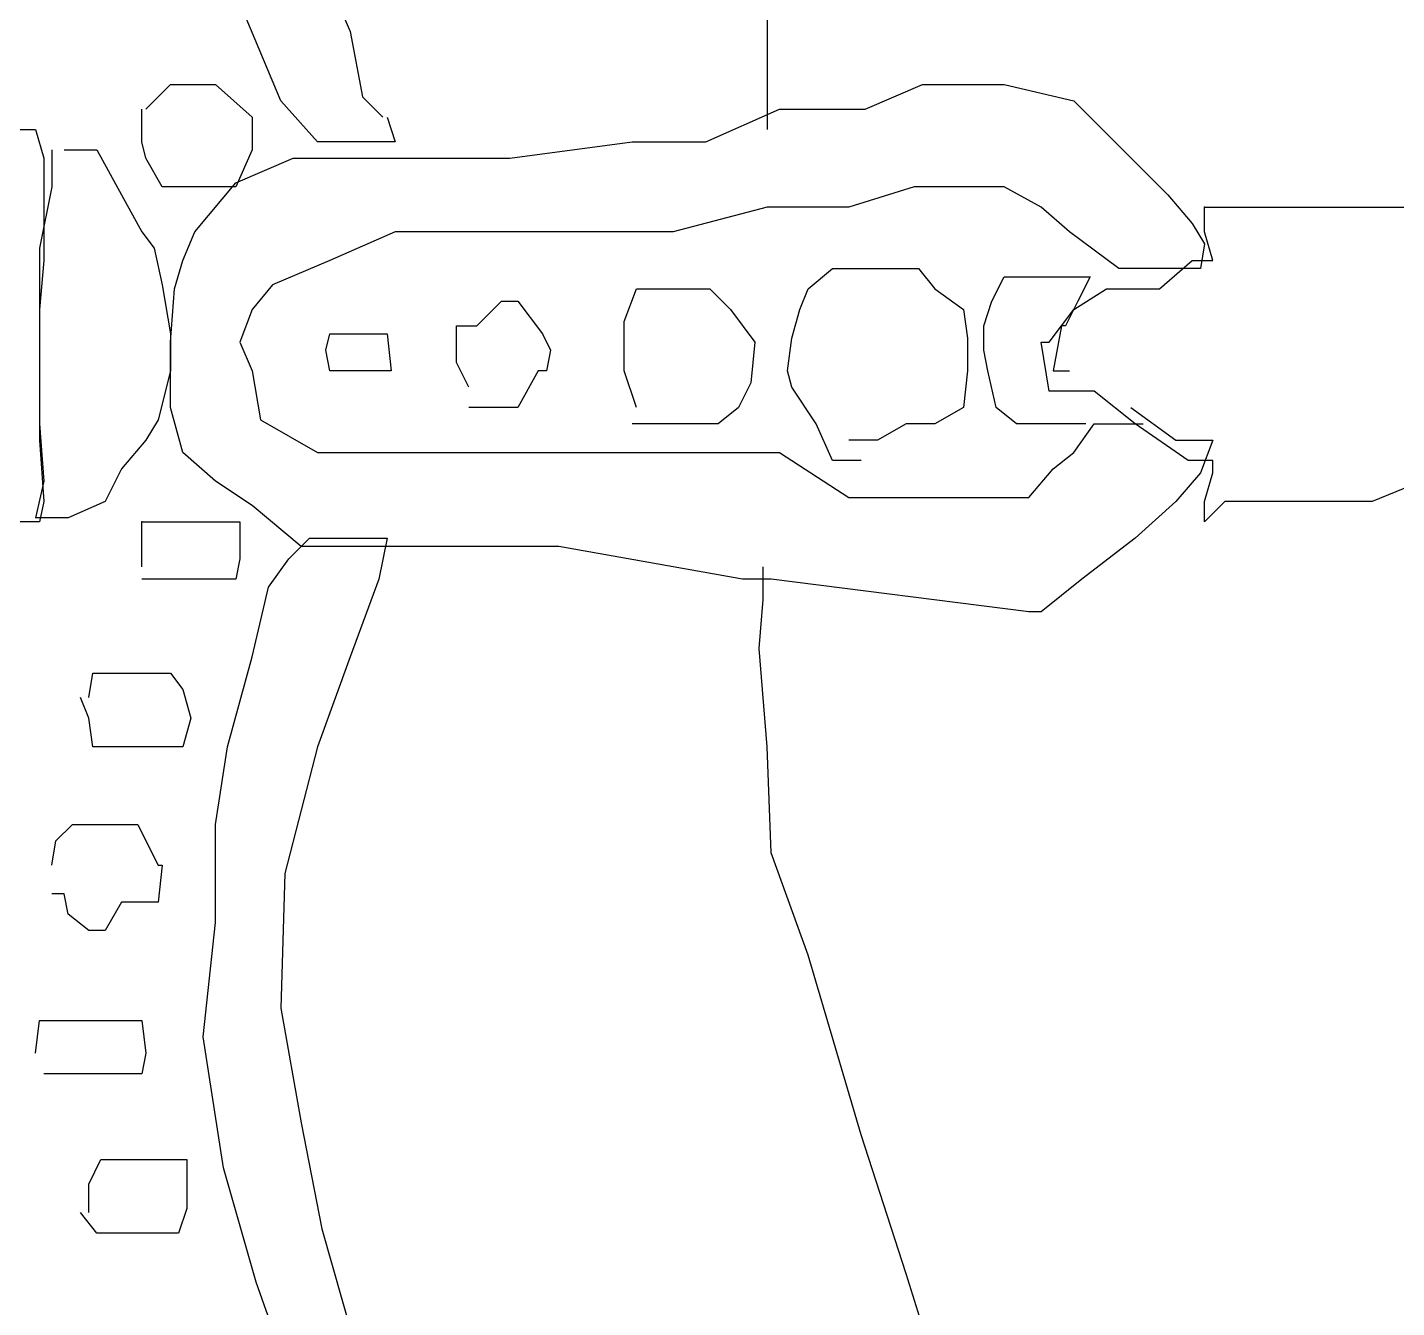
# Model space of a CAD drawing. Extents: x 748454 to 749044, y 4315881 to 4316908.
# Drawn here: x 748477.78 to 748481.13, y 4316739.838 to 4316742.97 of the extents above; entities that cross this region are included whole.
import ezdxf

# ---------------------------------------------------------------- set-up
doc = ezdxf.new("R2010")
doc.units = 0
doc.layers.get('0').update_dxf_attribs({"linetype": 'CONTINUOUS'})

msp = doc.modelspace()

# ---------------------------------------------------------------- linework, layer by layer
at = {"color": 0, "linetype": 'CONTINUOUS'}
for p, q in [((748478.4, 4316742.79), (748478.27, 4316743.1)), ((748478.4, 4316742.79), (748478.27, 4316743.1)), ((748478.51, 4316743.1), (748478.57, 4316742.96)), ((748478.51, 4316743.1), (748478.57, 4316742.96)), ((748479.59, 4316743.02), (748479.59, 4316742.87)), ((748479.59, 4316743.02), (748479.59, 4316742.87)), ((748478.57, 4316742.96), (748478.6, 4316742.8)), ((748478.57, 4316742.96), (748478.6, 4316742.8)), ((748479.59, 4316742.87), (748479.59, 4316742.72)), ((748479.59, 4316742.87), (748479.59, 4316742.72)), ((748478.07, 4316742.77), (748478.13, 4316742.83)), ((748478.07, 4316742.77), (748478.13, 4316742.83)), ((748478.13, 4316742.83), (748478.19, 4316742.83)), ((748478.13, 4316742.83), (748478.19, 4316742.83)), ((748478.19, 4316742.83), (748478.24, 4316742.83)), ((748478.19, 4316742.83), (748478.24, 4316742.83)), ((748478.24, 4316742.83), (748478.33, 4316742.75)), ((748478.24, 4316742.83), (748478.33, 4316742.75)), ((748478.6, 4316742.8), (748478.65, 4316742.75)), ((748478.6, 4316742.8), (748478.65, 4316742.75)), ((748479.83, 4316742.77), (748479.97, 4316742.83)), ((748479.83, 4316742.77), (748479.97, 4316742.83)), ((748479.97, 4316742.83), (748480.11, 4316742.83)), ((748479.97, 4316742.83), (748480.11, 4316742.83)), ((748480.11, 4316742.83), (748480.17, 4316742.83)), ((748480.11, 4316742.83), (748480.17, 4316742.83)), ((748480.17, 4316742.83), (748480.34, 4316742.79)), ((748480.17, 4316742.83), (748480.34, 4316742.79)), ((748478.06, 4316742.69), (748478.06, 4316742.77)), ((748478.06, 4316742.69), (748478.06, 4316742.77)), ((748478.49, 4316742.69), (748478.4, 4316742.79)), ((748478.49, 4316742.69), (748478.4, 4316742.79)), ((748479.44, 4316742.69), (748479.62, 4316742.77)), ((748479.44, 4316742.69), (748479.62, 4316742.77)), ((748479.62, 4316742.77), (748479.83, 4316742.77)), ((748479.62, 4316742.77), (748479.83, 4316742.77)), ((748480.34, 4316742.79), (748480.46, 4316742.67)), ((748480.34, 4316742.79), (748480.46, 4316742.67)), ((748478.33, 4316742.75), (748478.33, 4316742.67)), ((748478.33, 4316742.75), (748478.33, 4316742.67)), ((748478.66, 4316742.75), (748478.68, 4316742.69)), ((748478.66, 4316742.75), (748478.68, 4316742.69)), ((748477.76, 4316742.72), (748477.8, 4316742.72)), ((748477.76, 4316742.72), (748477.8, 4316742.72)), ((748477.8, 4316742.72), (748477.82, 4316742.65)), ((748477.8, 4316742.72), (748477.82, 4316742.65)), ((748477.84, 4316742.67), (748477.84, 4316742.58)), ((748477.84, 4316742.67), (748477.84, 4316742.58)), ((748477.87, 4316742.67), (748477.95, 4316742.67)), ((748477.87, 4316742.67), (748477.95, 4316742.67)), ((748477.95, 4316742.67), (748478.01, 4316742.56)), ((748477.95, 4316742.67), (748478.01, 4316742.56)), ((748478.07, 4316742.65), (748478.06, 4316742.69)), ((748478.07, 4316742.65), (748478.06, 4316742.69)), ((748478.33, 4316742.67), (748478.29, 4316742.58)), ((748478.33, 4316742.67), (748478.29, 4316742.58)), ((748478.55, 4316742.69), (748478.49, 4316742.69)), ((748478.55, 4316742.69), (748478.49, 4316742.69)), ((748478.64, 4316742.69), (748478.55, 4316742.69)), ((748478.64, 4316742.69), (748478.55, 4316742.69)), ((748478.68, 4316742.69), (748478.64, 4316742.69)), ((748478.68, 4316742.69), (748478.64, 4316742.69)), ((748478.96, 4316742.65), (748479.26, 4316742.69)), ((748478.96, 4316742.65), (748479.26, 4316742.69)), ((748479.26, 4316742.69), (748479.44, 4316742.69)), ((748479.26, 4316742.69), (748479.44, 4316742.69)), ((748480.46, 4316742.67), (748480.57, 4316742.56)), ((748480.46, 4316742.67), (748480.57, 4316742.56)), ((748477.82, 4316742.65), (748477.82, 4316742.56)), ((748477.82, 4316742.65), (748477.82, 4316742.56)), ((748478.11, 4316742.58), (748478.07, 4316742.65)), ((748478.11, 4316742.58), (748478.07, 4316742.65)), ((748478.29, 4316742.59), (748478.43, 4316742.65)), ((748478.29, 4316742.59), (748478.43, 4316742.65)), ((748478.43, 4316742.65), (748478.6, 4316742.65)), ((748478.43, 4316742.65), (748478.6, 4316742.65)), ((748478.6, 4316742.65), (748478.78, 4316742.65)), ((748478.6, 4316742.65), (748478.78, 4316742.65)), ((748478.78, 4316742.65), (748478.96, 4316742.65)), ((748478.78, 4316742.65), (748478.96, 4316742.65)), ((748477.84, 4316742.58), (748477.81, 4316742.43)), ((748477.84, 4316742.58), (748477.81, 4316742.43)), ((748478.16, 4316742.58), (748478.11, 4316742.58)), ((748478.16, 4316742.58), (748478.11, 4316742.58)), ((748478.24, 4316742.58), (748478.16, 4316742.58)), ((748478.24, 4316742.58), (748478.16, 4316742.58)), ((748478.19, 4316742.47), (748478.29, 4316742.59)), ((748478.19, 4316742.47), (748478.29, 4316742.59)), ((748478.29, 4316742.58), (748478.24, 4316742.58)), ((748478.29, 4316742.58), (748478.24, 4316742.58)), ((748479.95, 4316742.58), (748479.79, 4316742.53)), ((748479.95, 4316742.58), (748479.79, 4316742.53)), ((748480.09, 4316742.58), (748479.95, 4316742.58)), ((748480.09, 4316742.58), (748479.95, 4316742.58)), ((748480.17, 4316742.58), (748480.09, 4316742.58)), ((748480.17, 4316742.58), (748480.09, 4316742.58)), ((748480.26, 4316742.53), (748480.17, 4316742.58)), ((748480.26, 4316742.53), (748480.17, 4316742.58)), ((748477.82, 4316742.56), (748477.82, 4316742.4)), ((748477.82, 4316742.56), (748477.82, 4316742.4)), ((748478.01, 4316742.56), (748478.06, 4316742.47)), ((748478.01, 4316742.56), (748478.06, 4316742.47)), ((748480.57, 4316742.56), (748480.63, 4316742.49)), ((748480.57, 4316742.56), (748480.63, 4316742.49)), ((748479.59, 4316742.53), (748479.36, 4316742.47)), ((748479.59, 4316742.53), (748479.36, 4316742.47)), ((748479.79, 4316742.53), (748479.59, 4316742.53)), ((748479.79, 4316742.53), (748479.59, 4316742.53)), ((748480.33, 4316742.47), (748480.26, 4316742.53)), ((748480.33, 4316742.47), (748480.26, 4316742.53)), ((748480.66, 4316742.47), (748480.66, 4316742.53)), ((748480.66, 4316742.53), (748480.74, 4316742.53)), ((748480.66, 4316742.47), (748480.66, 4316742.53)), ((748480.66, 4316742.53), (748480.74, 4316742.53)), ((748480.74, 4316742.53), (748480.85, 4316742.53)), ((748480.74, 4316742.53), (748480.85, 4316742.53)), ((748480.85, 4316742.53), (748480.95, 4316742.53)), ((748480.85, 4316742.53), (748480.95, 4316742.53)), ((748480.95, 4316742.53), (748481.16, 4316742.53)), ((748480.95, 4316742.53), (748481.16, 4316742.53)), ((748478.06, 4316742.47), (748478.09, 4316742.43)), ((748478.06, 4316742.47), (748478.09, 4316742.43)), ((748478.16, 4316742.4), (748478.19, 4316742.47)), ((748478.16, 4316742.4), (748478.19, 4316742.47)), ((748478.68, 4316742.47), (748478.52, 4316742.4)), ((748478.68, 4316742.47), (748478.52, 4316742.4)), ((748478.9, 4316742.47), (748478.68, 4316742.47)), ((748478.9, 4316742.47), (748478.68, 4316742.47)), ((748479.16, 4316742.47), (748478.9, 4316742.47)), ((748479.16, 4316742.47), (748478.9, 4316742.47)), ((748479.36, 4316742.47), (748479.16, 4316742.47)), ((748479.36, 4316742.47), (748479.16, 4316742.47)), ((748480.45, 4316742.38), (748480.33, 4316742.47)), ((748480.45, 4316742.38), (748480.33, 4316742.47)), ((748480.63, 4316742.49), (748480.66, 4316742.44)), ((748480.63, 4316742.49), (748480.66, 4316742.44)), ((748480.68, 4316742.4), (748480.66, 4316742.47)), ((748480.68, 4316742.4), (748480.66, 4316742.47)), ((748480.66, 4316742.44), (748480.65, 4316742.38)), ((748480.66, 4316742.44), (748480.65, 4316742.38)), ((748477.81, 4316742.43), (748477.81, 4316742.2)), ((748477.81, 4316742.43), (748477.81, 4316742.2)), ((748477.82, 4316742.4), (748477.81, 4316742.28)), ((748477.82, 4316742.4), (748477.81, 4316742.28)), ((748478.09, 4316742.43), (748478.11, 4316742.34)), ((748478.09, 4316742.43), (748478.11, 4316742.34)), ((748478.14, 4316742.33), (748478.16, 4316742.4)), ((748478.14, 4316742.33), (748478.16, 4316742.4)), ((748478.52, 4316742.4), (748478.38, 4316742.34)), ((748478.52, 4316742.4), (748478.38, 4316742.34)), ((748480.55, 4316742.33), (748480.63, 4316742.4)), ((748480.55, 4316742.33), (748480.63, 4316742.4)), ((748480.63, 4316742.4), (748480.68, 4316742.4)), ((748480.63, 4316742.4), (748480.68, 4316742.4)), ((748479.69, 4316742.33), (748479.75, 4316742.38)), ((748479.69, 4316742.33), (748479.75, 4316742.38)), ((748479.75, 4316742.38), (748479.83, 4316742.38)), ((748479.75, 4316742.38), (748479.83, 4316742.38)), ((748479.83, 4316742.38), (748479.89, 4316742.38)), ((748479.83, 4316742.38), (748479.89, 4316742.38)), ((748479.89, 4316742.38), (748479.96, 4316742.38)), ((748479.89, 4316742.38), (748479.96, 4316742.38)), ((748479.96, 4316742.38), (748480, 4316742.33)), ((748479.96, 4316742.38), (748480, 4316742.33)), ((748480.52, 4316742.38), (748480.45, 4316742.38)), ((748480.52, 4316742.38), (748480.45, 4316742.38)), ((748480.58, 4316742.38), (748480.52, 4316742.38)), ((748480.58, 4316742.38), (748480.52, 4316742.38)), ((748480.65, 4316742.38), (748480.58, 4316742.38)), ((748480.65, 4316742.38), (748480.58, 4316742.38)), ((748478.11, 4316742.34), (748478.13, 4316742.22)), ((748478.11, 4316742.34), (748478.13, 4316742.22)), ((748478.13, 4316742.2), (748478.14, 4316742.33)), ((748478.13, 4316742.2), (748478.14, 4316742.33)), ((748478.38, 4316742.34), (748478.33, 4316742.28)), ((748478.38, 4316742.34), (748478.33, 4316742.28)), ((748479.24, 4316742.25), (748479.27, 4316742.33)), ((748479.24, 4316742.25), (748479.27, 4316742.33)), ((748479.27, 4316742.33), (748479.32, 4316742.33)), ((748479.27, 4316742.33), (748479.32, 4316742.33)), ((748479.32, 4316742.33), (748479.39, 4316742.33)), ((748479.32, 4316742.33), (748479.39, 4316742.33)), ((748479.39, 4316742.33), (748479.45, 4316742.33)), ((748479.39, 4316742.33), (748479.45, 4316742.33)), ((748479.45, 4316742.33), (748479.5, 4316742.28)), ((748479.45, 4316742.33), (748479.5, 4316742.28)), ((748479.67, 4316742.28), (748479.69, 4316742.33)), ((748479.67, 4316742.28), (748479.69, 4316742.33)), ((748480, 4316742.33), (748480.07, 4316742.28)), ((748480, 4316742.33), (748480.07, 4316742.28)), ((748480.14, 4316742.3), (748480.17, 4316742.36)), ((748480.14, 4316742.3), (748480.17, 4316742.36)), ((748480.17, 4316742.36), (748480.2, 4316742.36)), ((748480.17, 4316742.36), (748480.2, 4316742.36)), ((748480.2, 4316742.36), (748480.26, 4316742.36)), ((748480.2, 4316742.36), (748480.26, 4316742.36)), ((748480.26, 4316742.36), (748480.32, 4316742.36)), ((748480.26, 4316742.36), (748480.32, 4316742.36)), ((748480.32, 4316742.36), (748480.37, 4316742.36)), ((748480.32, 4316742.36), (748480.37, 4316742.36)), ((748480.34, 4316742.28), (748480.42, 4316742.33)), ((748480.34, 4316742.28), (748480.42, 4316742.33)), ((748480.38, 4316742.36), (748480.35, 4316742.3)), ((748480.38, 4316742.36), (748480.35, 4316742.3)), ((748480.37, 4316742.36), (748480.38, 4316742.36)), ((748480.37, 4316742.36), (748480.38, 4316742.36)), ((748480.42, 4316742.33), (748480.48, 4316742.33)), ((748480.42, 4316742.33), (748480.48, 4316742.33)), ((748480.48, 4316742.33), (748480.55, 4316742.33)), ((748480.48, 4316742.33), (748480.55, 4316742.33)), ((748478.88, 4316742.24), (748478.94, 4316742.3)), ((748478.88, 4316742.24), (748478.94, 4316742.3)), ((748478.94, 4316742.3), (748478.98, 4316742.3)), ((748478.94, 4316742.3), (748478.98, 4316742.3)), ((748478.98, 4316742.3), (748479.04, 4316742.22)), ((748478.98, 4316742.3), (748479.04, 4316742.22)), ((748480.12, 4316742.24), (748480.14, 4316742.3)), ((748480.12, 4316742.24), (748480.14, 4316742.3)), ((748480.35, 4316742.3), (748480.32, 4316742.24)), ((748480.35, 4316742.3), (748480.32, 4316742.24)), ((748477.81, 4316742.28), (748477.81, 4316742)), ((748477.81, 4316742.28), (748477.81, 4316742)), ((748478.33, 4316742.28), (748478.3, 4316742.2)), ((748478.33, 4316742.28), (748478.3, 4316742.2)), ((748479.5, 4316742.28), (748479.56, 4316742.2)), ((748479.5, 4316742.28), (748479.56, 4316742.2)), ((748479.65, 4316742.21), (748479.67, 4316742.28)), ((748479.65, 4316742.21), (748479.67, 4316742.28)), ((748480.07, 4316742.28), (748480.08, 4316742.21)), ((748480.07, 4316742.28), (748480.08, 4316742.21)), ((748480.28, 4316742.2), (748480.34, 4316742.28)), ((748480.28, 4316742.2), (748480.34, 4316742.28)), ((748478.83, 4316742.15), (748478.83, 4316742.24)), ((748478.83, 4316742.24), (748478.88, 4316742.24)), ((748478.83, 4316742.15), (748478.83, 4316742.24)), ((748478.83, 4316742.24), (748478.88, 4316742.24)), ((748479.24, 4316742.2), (748479.24, 4316742.25)), ((748479.24, 4316742.2), (748479.24, 4316742.25)), ((748480.12, 4316742.18), (748480.12, 4316742.24)), ((748480.12, 4316742.18), (748480.12, 4316742.24)), ((748480.31, 4316742.24), (748480.29, 4316742.13)), ((748480.31, 4316742.24), (748480.29, 4316742.13)), ((748480.32, 4316742.24), (748480.31, 4316742.24)), ((748480.32, 4316742.24), (748480.31, 4316742.24)), ((748477.81, 4316742.2), (748477.81, 4316741.96)), ((748477.81, 4316742.2), (748477.81, 4316741.96)), ((748478.13, 4316742.22), (748478.13, 4316742.13)), ((748478.13, 4316742.22), (748478.13, 4316742.13)), ((748478.13, 4316742.04), (748478.13, 4316742.2)), ((748478.13, 4316742.04), (748478.13, 4316742.2)), ((748478.3, 4316742.2), (748478.33, 4316742.13)), ((748478.3, 4316742.2), (748478.33, 4316742.13)), ((748478.51, 4316742.18), (748478.52, 4316742.22)), ((748478.51, 4316742.18), (748478.52, 4316742.22)), ((748478.52, 4316742.22), (748478.58, 4316742.22)), ((748478.52, 4316742.22), (748478.58, 4316742.22)), ((748478.58, 4316742.22), (748478.63, 4316742.22)), ((748478.58, 4316742.22), (748478.63, 4316742.22)), ((748478.63, 4316742.22), (748478.66, 4316742.22)), ((748478.63, 4316742.22), (748478.66, 4316742.22)), ((748478.66, 4316742.22), (748478.67, 4316742.13)), ((748478.66, 4316742.22), (748478.67, 4316742.13)), ((748479.04, 4316742.22), (748479.06, 4316742.18)), ((748479.04, 4316742.22), (748479.06, 4316742.18)), ((748479.24, 4316742.13), (748479.24, 4316742.2)), ((748479.24, 4316742.13), (748479.24, 4316742.2)), ((748479.56, 4316742.2), (748479.55, 4316742.1)), ((748479.56, 4316742.2), (748479.55, 4316742.1)), ((748479.64, 4316742.13), (748479.65, 4316742.21)), ((748479.64, 4316742.13), (748479.65, 4316742.21)), ((748480.08, 4316742.21), (748480.08, 4316742.13)), ((748480.08, 4316742.21), (748480.08, 4316742.13)), ((748480.28, 4316742.08), (748480.26, 4316742.2)), ((748480.26, 4316742.2), (748480.28, 4316742.2)), ((748480.28, 4316742.08), (748480.26, 4316742.2)), ((748480.26, 4316742.2), (748480.28, 4316742.2)), ((748478.52, 4316742.13), (748478.51, 4316742.18)), ((748478.52, 4316742.13), (748478.51, 4316742.18)), ((748479.06, 4316742.18), (748479.05, 4316742.13)), ((748479.06, 4316742.18), (748479.05, 4316742.13)), ((748480.13, 4316742.13), (748480.12, 4316742.18)), ((748480.13, 4316742.13), (748480.12, 4316742.18)), ((748478.13, 4316742.13), (748478.1, 4316742.01)), ((748478.13, 4316742.13), (748478.1, 4316742.01)), ((748478.33, 4316742.13), (748478.35, 4316742.01)), ((748478.33, 4316742.13), (748478.35, 4316742.01)), ((748478.54, 4316742.13), (748478.52, 4316742.13)), ((748478.54, 4316742.13), (748478.52, 4316742.13)), ((748478.58, 4316742.13), (748478.54, 4316742.13)), ((748478.58, 4316742.13), (748478.54, 4316742.13)), ((748478.6, 4316742.13), (748478.58, 4316742.13)), ((748478.6, 4316742.13), (748478.58, 4316742.13)), ((748478.65, 4316742.13), (748478.6, 4316742.13)), ((748478.65, 4316742.13), (748478.6, 4316742.13)), ((748478.67, 4316742.13), (748478.65, 4316742.13)), ((748478.67, 4316742.13), (748478.65, 4316742.13)), ((748478.86, 4316742.09), (748478.83, 4316742.15)), ((748478.86, 4316742.09), (748478.83, 4316742.15)), ((748479.03, 4316742.13), (748478.98, 4316742.04)), ((748479.03, 4316742.13), (748478.98, 4316742.04)), ((748479.05, 4316742.13), (748479.03, 4316742.13)), ((748479.05, 4316742.13), (748479.03, 4316742.13)), ((748479.27, 4316742.04), (748479.24, 4316742.13)), ((748479.27, 4316742.04), (748479.24, 4316742.13)), ((748479.65, 4316742.09), (748479.64, 4316742.13)), ((748479.65, 4316742.09), (748479.64, 4316742.13)), ((748480.08, 4316742.13), (748480.07, 4316742.04)), ((748480.08, 4316742.13), (748480.07, 4316742.04)), ((748480.15, 4316742.04), (748480.13, 4316742.13)), ((748480.15, 4316742.04), (748480.13, 4316742.13)), ((748480.29, 4316742.13), (748480.33, 4316742.13)), ((748480.29, 4316742.13), (748480.33, 4316742.13)), ((748479.55, 4316742.1), (748479.52, 4316742.04)), ((748479.55, 4316742.1), (748479.52, 4316742.04)), ((748479.71, 4316742), (748479.65, 4316742.09)), ((748479.71, 4316742), (748479.65, 4316742.09)), ((748480.32, 4316742.08), (748480.28, 4316742.08)), ((748480.32, 4316742.08), (748480.28, 4316742.08)), ((748480.39, 4316742.08), (748480.32, 4316742.08)), ((748480.39, 4316742.08), (748480.32, 4316742.08)), ((748480.49, 4316742), (748480.39, 4316742.08)), ((748480.49, 4316742), (748480.39, 4316742.08)), ((748478.16, 4316741.93), (748478.13, 4316742.04)), ((748478.16, 4316741.93), (748478.13, 4316742.04)), ((748478.88, 4316742.04), (748478.86, 4316742.04)), ((748478.88, 4316742.04), (748478.86, 4316742.04)), ((748478.92, 4316742.04), (748478.88, 4316742.04)), ((748478.92, 4316742.04), (748478.88, 4316742.04)), ((748478.98, 4316742.04), (748478.92, 4316742.04)), ((748478.98, 4316742.04), (748478.92, 4316742.04)), ((748479.52, 4316742.04), (748479.47, 4316742)), ((748479.52, 4316742.04), (748479.47, 4316742)), ((748480.07, 4316742.04), (748480, 4316742)), ((748480.07, 4316742.04), (748480, 4316742)), ((748480.2, 4316742), (748480.15, 4316742.04)), ((748480.2, 4316742), (748480.15, 4316742.04)), ((748480.48, 4316742.04), (748480.59, 4316741.96)), ((748480.48, 4316742.04), (748480.59, 4316741.96)), ((748477.81, 4316742), (748477.82, 4316741.86)), ((748477.81, 4316742), (748477.82, 4316741.86)), ((748478.1, 4316742.01), (748478.07, 4316741.96)), ((748478.1, 4316742.01), (748478.07, 4316741.96)), ((748478.35, 4316742.01), (748478.49, 4316741.93)), ((748478.35, 4316742.01), (748478.49, 4316741.93)), ((748479.32, 4316742), (748479.26, 4316742)), ((748479.32, 4316742), (748479.26, 4316742)), ((748479.35, 4316742), (748479.32, 4316742)), ((748479.35, 4316742), (748479.32, 4316742)), ((748479.39, 4316742), (748479.35, 4316742)), ((748479.39, 4316742), (748479.35, 4316742)), ((748479.47, 4316742), (748479.39, 4316742)), ((748479.47, 4316742), (748479.39, 4316742)), ((748479.75, 4316741.91), (748479.71, 4316742)), ((748479.75, 4316741.91), (748479.71, 4316742)), ((748479.93, 4316742), (748479.86, 4316741.96)), ((748479.93, 4316742), (748479.86, 4316741.96)), ((748480, 4316742), (748479.93, 4316742)), ((748480, 4316742), (748479.93, 4316742)), ((748480.25, 4316742), (748480.2, 4316742)), ((748480.25, 4316742), (748480.2, 4316742)), ((748480.33, 4316742), (748480.25, 4316742)), ((748480.33, 4316742), (748480.25, 4316742)), ((748480.37, 4316742), (748480.33, 4316742)), ((748480.37, 4316742), (748480.33, 4316742)), ((748480.34, 4316741.93), (748480.39, 4316742)), ((748480.34, 4316741.93), (748480.39, 4316742)), ((748480.39, 4316742), (748480.46, 4316742)), ((748480.39, 4316742), (748480.46, 4316742)), ((748480.46, 4316742), (748480.51, 4316742)), ((748480.46, 4316742), (748480.51, 4316742)), ((748480.62, 4316741.91), (748480.49, 4316742)), ((748480.62, 4316741.91), (748480.49, 4316742)), ((748477.81, 4316741.96), (748477.82, 4316741.81)), ((748477.81, 4316741.96), (748477.82, 4316741.81)), ((748478.07, 4316741.96), (748478.01, 4316741.89)), ((748478.07, 4316741.96), (748478.01, 4316741.89)), ((748478.24, 4316741.86), (748478.16, 4316741.93)), ((748478.24, 4316741.86), (748478.16, 4316741.93)), ((748478.49, 4316741.93), (748478.68, 4316741.93)), ((748478.49, 4316741.93), (748478.68, 4316741.93)), ((748478.68, 4316741.93), (748478.9, 4316741.93)), ((748478.68, 4316741.93), (748478.9, 4316741.93)), ((748478.9, 4316741.93), (748479.08, 4316741.93)), ((748478.9, 4316741.93), (748479.08, 4316741.93)), ((748479.08, 4316741.93), (748479.29, 4316741.93)), ((748479.08, 4316741.93), (748479.29, 4316741.93)), ((748479.29, 4316741.93), (748479.45, 4316741.93)), ((748479.29, 4316741.93), (748479.45, 4316741.93)), ((748479.45, 4316741.93), (748479.62, 4316741.93)), ((748479.45, 4316741.93), (748479.62, 4316741.93)), ((748479.62, 4316741.93), (748479.79, 4316741.82)), ((748479.62, 4316741.93), (748479.79, 4316741.82)), ((748479.86, 4316741.96), (748479.79, 4316741.96)), ((748479.86, 4316741.96), (748479.79, 4316741.96)), ((748480.29, 4316741.89), (748480.34, 4316741.93)), ((748480.29, 4316741.89), (748480.34, 4316741.93)), ((748480.59, 4316741.96), (748480.68, 4316741.96)), ((748480.59, 4316741.96), (748480.68, 4316741.96)), ((748480.68, 4316741.96), (748480.65, 4316741.88)), ((748480.68, 4316741.96), (748480.65, 4316741.88)), ((748479.82, 4316741.91), (748479.75, 4316741.91)), ((748479.82, 4316741.91), (748479.75, 4316741.91)), ((748480.68, 4316741.91), (748480.62, 4316741.91)), ((748480.68, 4316741.91), (748480.62, 4316741.91)), ((748480.68, 4316741.88), (748480.68, 4316741.91)), ((748480.68, 4316741.88), (748480.68, 4316741.91)), ((748478.01, 4316741.89), (748477.97, 4316741.81)), ((748478.01, 4316741.89), (748477.97, 4316741.81)), ((748480.23, 4316741.82), (748480.29, 4316741.89)), ((748480.23, 4316741.82), (748480.29, 4316741.89)), ((748480.65, 4316741.88), (748480.59, 4316741.81)), ((748480.65, 4316741.88), (748480.59, 4316741.81)), ((748480.66, 4316741.81), (748480.68, 4316741.88)), ((748480.66, 4316741.81), (748480.68, 4316741.88)), ((748481.24, 4316741.88), (748481.07, 4316741.81)), ((748481.24, 4316741.88), (748481.07, 4316741.81)), ((748477.82, 4316741.86), (748477.8, 4316741.77)), ((748477.82, 4316741.86), (748477.8, 4316741.77)), ((748478.33, 4316741.8), (748478.24, 4316741.86)), ((748478.33, 4316741.8), (748478.24, 4316741.86)), ((748477.82, 4316741.81), (748477.81, 4316741.76)), ((748477.82, 4316741.81), (748477.81, 4316741.76)), ((748477.97, 4316741.81), (748477.88, 4316741.77)), ((748477.97, 4316741.81), (748477.88, 4316741.77)), ((748478.45, 4316741.7), (748478.33, 4316741.8)), ((748478.45, 4316741.7), (748478.33, 4316741.8)), ((748479.79, 4316741.82), (748479.93, 4316741.82)), ((748479.79, 4316741.82), (748479.93, 4316741.82)), ((748479.93, 4316741.82), (748480.02, 4316741.82)), ((748479.93, 4316741.82), (748480.02, 4316741.82)), ((748480.02, 4316741.82), (748480.11, 4316741.82)), ((748480.02, 4316741.82), (748480.11, 4316741.82)), ((748480.11, 4316741.82), (748480.15, 4316741.82)), ((748480.11, 4316741.82), (748480.15, 4316741.82)), ((748480.15, 4316741.82), (748480.23, 4316741.82)), ((748480.15, 4316741.82), (748480.23, 4316741.82)), ((748480.59, 4316741.81), (748480.49, 4316741.72)), ((748480.59, 4316741.81), (748480.49, 4316741.72)), ((748480.71, 4316741.81), (748480.66, 4316741.76)), ((748480.66, 4316741.76), (748480.66, 4316741.81)), ((748480.71, 4316741.81), (748480.66, 4316741.76)), ((748480.66, 4316741.76), (748480.66, 4316741.81)), ((748480.82, 4316741.81), (748480.71, 4316741.81)), ((748480.82, 4316741.81), (748480.71, 4316741.81)), ((748480.93, 4316741.81), (748480.82, 4316741.81)), ((748480.93, 4316741.81), (748480.82, 4316741.81)), ((748481.07, 4316741.81), (748480.93, 4316741.81)), ((748481.07, 4316741.81), (748480.93, 4316741.81)), ((748477.82, 4316741.77), (748477.8, 4316741.77)), ((748477.82, 4316741.77), (748477.8, 4316741.77)), ((748477.88, 4316741.77), (748477.82, 4316741.77)), ((748477.88, 4316741.77), (748477.82, 4316741.77)), ((748477.8, 4316741.76), (748477.74, 4316741.76)), ((748477.8, 4316741.76), (748477.74, 4316741.76)), ((748477.81, 4316741.76), (748477.8, 4316741.76)), ((748477.81, 4316741.76), (748477.8, 4316741.76)), ((748478.06, 4316741.65), (748478.06, 4316741.76)), ((748478.06, 4316741.76), (748478.11, 4316741.76)), ((748478.06, 4316741.65), (748478.06, 4316741.76)), ((748478.06, 4316741.76), (748478.11, 4316741.76)), ((748478.11, 4316741.76), (748478.17, 4316741.76)), ((748478.11, 4316741.76), (748478.17, 4316741.76)), ((748478.17, 4316741.76), (748478.24, 4316741.76)), ((748478.17, 4316741.76), (748478.24, 4316741.76)), ((748478.24, 4316741.76), (748478.29, 4316741.76)), ((748478.24, 4316741.76), (748478.29, 4316741.76)), ((748478.29, 4316741.76), (748478.3, 4316741.76)), ((748478.29, 4316741.76), (748478.3, 4316741.76)), ((748478.3, 4316741.76), (748478.3, 4316741.67)), ((748478.3, 4316741.76), (748478.3, 4316741.67)), ((748478.42, 4316741.67), (748478.47, 4316741.72)), ((748478.42, 4316741.67), (748478.47, 4316741.72)), ((748478.58, 4316741.7), (748478.45, 4316741.7)), ((748478.58, 4316741.7), (748478.45, 4316741.7)), ((748478.47, 4316741.72), (748478.55, 4316741.72)), ((748478.47, 4316741.72), (748478.55, 4316741.72)), ((748478.55, 4316741.72), (748478.6, 4316741.72)), ((748478.55, 4316741.72), (748478.6, 4316741.72)), ((748478.7, 4316741.7), (748478.58, 4316741.7)), ((748478.7, 4316741.7), (748478.58, 4316741.7)), ((748478.6, 4316741.72), (748478.66, 4316741.72)), ((748478.6, 4316741.72), (748478.66, 4316741.72)), ((748478.66, 4316741.72), (748478.64, 4316741.62)), ((748478.66, 4316741.72), (748478.64, 4316741.62)), ((748478.83, 4316741.7), (748478.7, 4316741.7)), ((748478.83, 4316741.7), (748478.7, 4316741.7)), ((748479.08, 4316741.7), (748478.83, 4316741.7)), ((748479.08, 4316741.7), (748478.83, 4316741.7)), ((748479.53, 4316741.62), (748479.08, 4316741.7)), ((748479.53, 4316741.62), (748479.08, 4316741.7)), ((748480.49, 4316741.72), (748480.36, 4316741.62)), ((748480.49, 4316741.72), (748480.36, 4316741.62)), ((748478.3, 4316741.67), (748478.29, 4316741.62)), ((748478.3, 4316741.67), (748478.29, 4316741.62)), ((748478.37, 4316741.6), (748478.42, 4316741.67)), ((748478.37, 4316741.6), (748478.42, 4316741.67)), ((748479.58, 4316741.57), (748479.58, 4316741.65)), ((748479.58, 4316741.57), (748479.58, 4316741.65)), ((748478.1, 4316741.62), (748478.06, 4316741.62)), ((748478.1, 4316741.62), (748478.06, 4316741.62)), ((748478.16, 4316741.62), (748478.1, 4316741.62)), ((748478.16, 4316741.62), (748478.1, 4316741.62)), ((748478.19, 4316741.62), (748478.16, 4316741.62)), ((748478.19, 4316741.62), (748478.16, 4316741.62)), ((748478.24, 4316741.62), (748478.19, 4316741.62)), ((748478.24, 4316741.62), (748478.19, 4316741.62)), ((748478.29, 4316741.62), (748478.24, 4316741.62)), ((748478.29, 4316741.62), (748478.24, 4316741.62)), ((748478.33, 4316741.43), (748478.37, 4316741.6)), ((748478.33, 4316741.43), (748478.37, 4316741.6)), ((748478.64, 4316741.62), (748478.57, 4316741.43)), ((748478.64, 4316741.62), (748478.57, 4316741.43)), ((748479.6, 4316741.62), (748479.53, 4316741.62)), ((748479.6, 4316741.62), (748479.53, 4316741.62)), ((748480.23, 4316741.54), (748479.6, 4316741.62)), ((748480.23, 4316741.54), (748479.6, 4316741.62)), ((748480.36, 4316741.62), (748480.26, 4316741.54)), ((748480.36, 4316741.62), (748480.26, 4316741.54)), ((748479.57, 4316741.45), (748479.58, 4316741.57)), ((748479.57, 4316741.45), (748479.58, 4316741.57)), ((748480.26, 4316741.54), (748480.23, 4316741.54)), ((748480.26, 4316741.54), (748480.23, 4316741.54)), ((748478.27, 4316741.21), (748478.33, 4316741.43)), ((748478.27, 4316741.21), (748478.33, 4316741.43)), ((748478.57, 4316741.43), (748478.49, 4316741.21)), ((748478.57, 4316741.43), (748478.49, 4316741.21)), ((748479.59, 4316741.21), (748479.57, 4316741.45)), ((748479.59, 4316741.21), (748479.57, 4316741.45)), ((748477.93, 4316741.33), (748477.94, 4316741.39)), ((748477.93, 4316741.33), (748477.94, 4316741.39)), ((748477.94, 4316741.39), (748478, 4316741.39)), ((748477.94, 4316741.39), (748478, 4316741.39)), ((748478, 4316741.39), (748478.06, 4316741.39)), ((748478, 4316741.39), (748478.06, 4316741.39)), ((748478.06, 4316741.39), (748478.13, 4316741.39)), ((748478.06, 4316741.39), (748478.13, 4316741.39)), ((748478.13, 4316741.39), (748478.16, 4316741.35)), ((748478.13, 4316741.39), (748478.16, 4316741.35)), ((748477.93, 4316741.28), (748477.91, 4316741.33)), ((748477.93, 4316741.28), (748477.91, 4316741.33)), ((748478.16, 4316741.35), (748478.18, 4316741.28)), ((748478.16, 4316741.35), (748478.18, 4316741.28)), ((748477.94, 4316741.21), (748477.93, 4316741.28)), ((748477.94, 4316741.21), (748477.93, 4316741.28)), ((748478.18, 4316741.28), (748478.16, 4316741.21)), ((748478.18, 4316741.28), (748478.16, 4316741.21)), ((748477.98, 4316741.21), (748477.94, 4316741.21)), ((748477.98, 4316741.21), (748477.94, 4316741.21)), ((748478.05, 4316741.21), (748477.98, 4316741.21)), ((748478.05, 4316741.21), (748477.98, 4316741.21)), ((748478.09, 4316741.21), (748478.05, 4316741.21)), ((748478.09, 4316741.21), (748478.05, 4316741.21)), ((748478.16, 4316741.21), (748478.09, 4316741.21)), ((748478.16, 4316741.21), (748478.09, 4316741.21)), ((748478.24, 4316741.02), (748478.27, 4316741.21)), ((748478.24, 4316741.02), (748478.27, 4316741.21)), ((748478.49, 4316741.21), (748478.41, 4316740.9)), ((748478.49, 4316741.21), (748478.41, 4316740.9)), ((748479.6, 4316740.95), (748479.59, 4316741.21)), ((748479.6, 4316740.95), (748479.59, 4316741.21)), ((748477.85, 4316740.98), (748477.89, 4316741.02)), ((748477.85, 4316740.98), (748477.89, 4316741.02)), ((748477.89, 4316741.02), (748477.96, 4316741.02)), ((748477.89, 4316741.02), (748477.96, 4316741.02)), ((748477.96, 4316741.02), (748478, 4316741.02)), ((748477.96, 4316741.02), (748478, 4316741.02)), ((748478, 4316741.02), (748478.05, 4316741.02)), ((748478, 4316741.02), (748478.05, 4316741.02)), ((748478.05, 4316741.02), (748478.07, 4316740.98)), ((748478.05, 4316741.02), (748478.07, 4316740.98)), ((748478.24, 4316740.78), (748478.24, 4316741.02)), ((748478.24, 4316740.78), (748478.24, 4316741.02)), ((748477.84, 4316740.92), (748477.85, 4316740.98)), ((748477.84, 4316740.92), (748477.85, 4316740.98)), ((748478.07, 4316740.98), (748478.1, 4316740.92)), ((748478.07, 4316740.98), (748478.1, 4316740.92)), ((748479.69, 4316740.7), (748479.6, 4316740.95)), ((748479.69, 4316740.7), (748479.6, 4316740.95)), ((748478.1, 4316740.92), (748478.11, 4316740.92)), ((748478.11, 4316740.92), (748478.1, 4316740.83)), ((748478.1, 4316740.92), (748478.11, 4316740.92)), ((748478.11, 4316740.92), (748478.1, 4316740.83)), ((748478.41, 4316740.9), (748478.4, 4316740.57)), ((748478.41, 4316740.9), (748478.4, 4316740.57)), ((748477.87, 4316740.85), (748477.84, 4316740.85)), ((748477.87, 4316740.85), (748477.84, 4316740.85)), ((748477.88, 4316740.8), (748477.87, 4316740.85)), ((748477.88, 4316740.8), (748477.87, 4316740.85)), ((748478.01, 4316740.83), (748477.97, 4316740.76)), ((748478.01, 4316740.83), (748477.97, 4316740.76)), ((748478.07, 4316740.83), (748478.01, 4316740.83)), ((748478.07, 4316740.83), (748478.01, 4316740.83)), ((748478.1, 4316740.83), (748478.07, 4316740.83)), ((748478.1, 4316740.83), (748478.07, 4316740.83)), ((748477.93, 4316740.76), (748477.88, 4316740.8)), ((748477.93, 4316740.76), (748477.88, 4316740.8)), ((748477.97, 4316740.76), (748477.93, 4316740.76)), ((748477.97, 4316740.76), (748477.93, 4316740.76)), ((748478.21, 4316740.5), (748478.24, 4316740.78)), ((748478.21, 4316740.5), (748478.24, 4316740.78)), ((748479.82, 4316740.26), (748479.69, 4316740.7)), ((748479.82, 4316740.26), (748479.69, 4316740.7)), ((748478.4, 4316740.57), (748478.45, 4316740.29)), ((748478.4, 4316740.57), (748478.45, 4316740.29)), ((748477.8, 4316740.46), (748477.81, 4316740.54)), ((748477.8, 4316740.46), (748477.81, 4316740.54)), ((748477.81, 4316740.54), (748477.85, 4316740.54)), ((748477.81, 4316740.54), (748477.85, 4316740.54)), ((748477.85, 4316740.54), (748477.89, 4316740.54)), ((748477.85, 4316740.54), (748477.89, 4316740.54)), ((748477.89, 4316740.54), (748477.97, 4316740.54)), ((748477.89, 4316740.54), (748477.97, 4316740.54)), ((748477.97, 4316740.54), (748478.01, 4316740.54)), ((748477.97, 4316740.54), (748478.01, 4316740.54)), ((748478.01, 4316740.54), (748478.06, 4316740.54)), ((748478.01, 4316740.54), (748478.06, 4316740.54)), ((748478.06, 4316740.54), (748478.07, 4316740.46)), ((748478.06, 4316740.54), (748478.07, 4316740.46)), ((748478.26, 4316740.18), (748478.21, 4316740.5)), ((748478.26, 4316740.18), (748478.21, 4316740.5)), ((748478.07, 4316740.46), (748478.06, 4316740.41)), ((748478.07, 4316740.46), (748478.06, 4316740.41)), ((748477.85, 4316740.41), (748477.82, 4316740.41)), ((748477.85, 4316740.41), (748477.82, 4316740.41)), ((748477.88, 4316740.41), (748477.85, 4316740.41)), ((748477.88, 4316740.41), (748477.85, 4316740.41)), ((748477.91, 4316740.41), (748477.88, 4316740.41)), ((748477.91, 4316740.41), (748477.88, 4316740.41)), ((748477.98, 4316740.41), (748477.91, 4316740.41)), ((748477.98, 4316740.41), (748477.91, 4316740.41)), ((748478.04, 4316740.41), (748477.98, 4316740.41)), ((748478.04, 4316740.41), (748477.98, 4316740.41)), ((748478.06, 4316740.41), (748478.04, 4316740.41)), ((748478.06, 4316740.41), (748478.04, 4316740.41)), ((748478.45, 4316740.29), (748478.5, 4316740.03)), ((748478.45, 4316740.29), (748478.5, 4316740.03)), ((748479.93, 4316739.92), (748479.82, 4316740.26)), ((748479.93, 4316739.92), (748479.82, 4316740.26)), ((748477.93, 4316740.14), (748477.96, 4316740.2)), ((748477.93, 4316740.14), (748477.96, 4316740.2)), ((748477.96, 4316740.2), (748478.01, 4316740.2)), ((748477.96, 4316740.2), (748478.01, 4316740.2)), ((748478.01, 4316740.2), (748478.09, 4316740.2)), ((748478.01, 4316740.2), (748478.09, 4316740.2)), ((748478.09, 4316740.2), (748478.17, 4316740.2)), ((748478.09, 4316740.2), (748478.17, 4316740.2)), ((748478.17, 4316740.2), (748478.17, 4316740.08)), ((748478.17, 4316740.2), (748478.17, 4316740.08)), ((748478.34, 4316739.9), (748478.26, 4316740.18)), ((748478.34, 4316739.9), (748478.26, 4316740.18)), ((748477.93, 4316740.07), (748477.93, 4316740.14)), ((748477.93, 4316740.07), (748477.93, 4316740.14)), ((748477.95, 4316740.02), (748477.91, 4316740.07)), ((748477.95, 4316740.02), (748477.91, 4316740.07)), ((748478.17, 4316740.08), (748478.15, 4316740.02)), ((748478.17, 4316740.08), (748478.15, 4316740.02)), ((748477.98, 4316740.02), (748477.95, 4316740.02)), ((748477.98, 4316740.02), (748477.95, 4316740.02)), ((748478.05, 4316740.02), (748477.98, 4316740.02)), ((748478.05, 4316740.02), (748477.98, 4316740.02)), ((748478.09, 4316740.02), (748478.05, 4316740.02)), ((748478.09, 4316740.02), (748478.05, 4316740.02)), ((748478.13, 4316740.02), (748478.09, 4316740.02)), ((748478.13, 4316740.02), (748478.09, 4316740.02)), ((748478.15, 4316740.02), (748478.13, 4316740.02)), ((748478.15, 4316740.02), (748478.13, 4316740.02)), ((748478.5, 4316740.03), (748478.58, 4316739.75)), ((748478.5, 4316740.03), (748478.58, 4316739.75)), ((748480.04, 4316739.57), (748479.93, 4316739.92)), ((748480.04, 4316739.57), (748479.93, 4316739.92)), ((748478.41, 4316739.7), (748478.34, 4316739.9)), ((748478.41, 4316739.7), (748478.34, 4316739.9))]:
    msp.add_line(p, q, dxfattribs=at)
for p in [(748480.66, 4316742.53), (748480.66, 4316742.53), (748478.06, 4316741.76), (748478.06, 4316741.76)]:
    msp.add_point(p, dxfattribs=at)

# ---------------------------------------------------------------- meshes
mesh = msp.add_polyface(dxfattribs=at)
corners = [(748454.5, 4315881), (748454.5, 4315881), (748454.5, 4316071.9618), (748762.5, 4315881), (748454.5, 4316246.4935), (749044, 4315881), (748454.5, 4316907.5), (749044, 4316542.0065), (749044, 4316907.5)]
mesh.append_faces([[corners[k] for k in face] for face in [(0, 1, 3, 2), (2, 3, 5, 4), (4, 5, 7, 6), (6, 7, 8, 8)]], dxfattribs={"vtx0": -1, "vtx2": -1, "color": 0})
mesh = msp.add_polyface(dxfattribs=at)
corners = [(748464.5, 4316721), (748464.5, 4316721), (748464.5, 4316895.2713), (748745.58, 4316721), (748464.5, 4316901.5), (748745.58, 4316727.2287), (748745.58, 4316901.5)]
mesh.append_faces([[corners[k] for k in face] for face in [(0, 1, 3, 2), (2, 3, 5, 4), (4, 5, 6, 6)]], dxfattribs={"vtx0": -1, "vtx2": -1, "color": 0})

doc.saveas('drawing.dxf')
